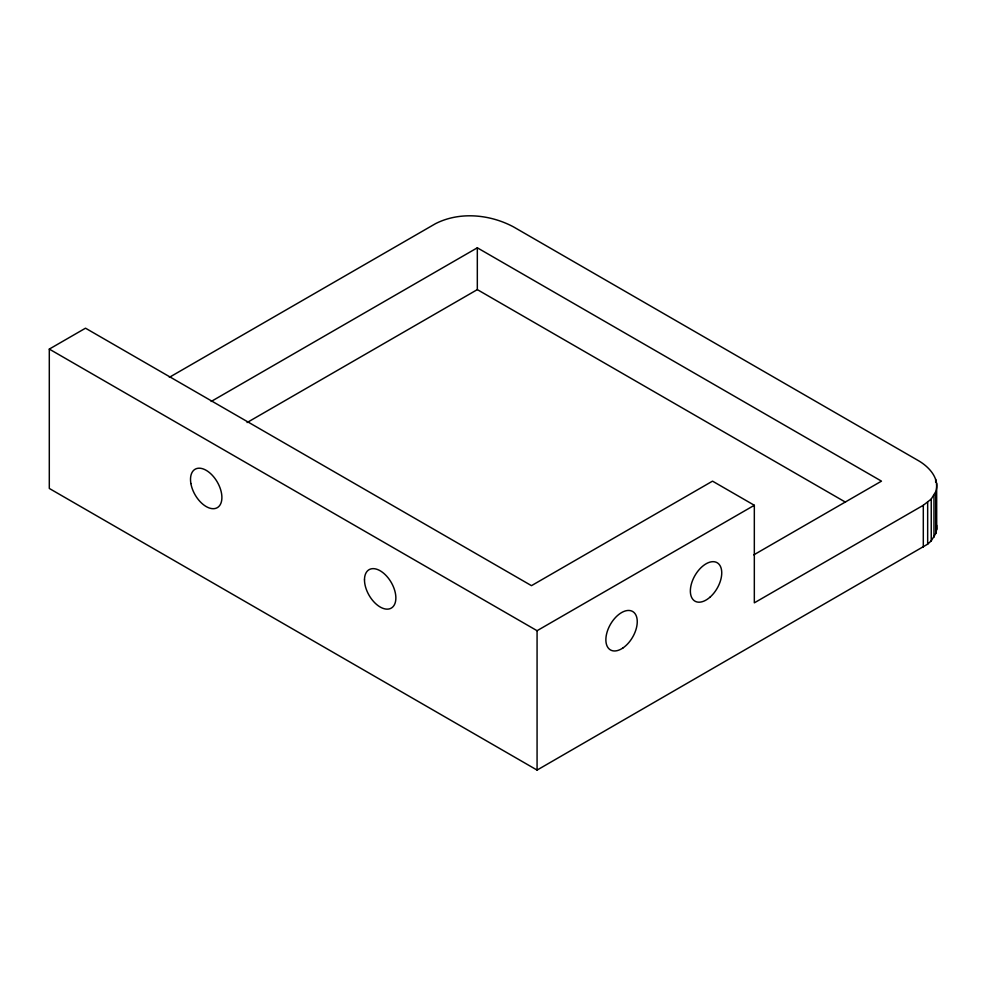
<?xml version="1.0" encoding="UTF-8"?>
<svg xmlns="http://www.w3.org/2000/svg" width="986" height="986" viewBox="0 0 986 986"><rect width="100%" height="100%" fill="white"/><g stroke="black" fill="none" stroke-linecap="round" stroke-linejoin="round"><path stroke-width="1.48" d="M935.8 491.595L931.24 499.052L923.303 505.276L754.327 602.84L754.327 505.276L712.521 481.143L531.479 585.659L85.511 328.19L49.3 349.093L49.3 488.452L537.074 770.078L927.666 544.161L931.24 540.858L935.8 533.401L935.8 491.595C940.089 478.161 928.504 466.267 917.695 460.24L513.533 226.903C490.005 214.332 459.747 211.337 435.516 223.662L169.345 377.33M935.8 533.401L936.7 529.371L936.651 483.423M211.164 401.475L477.323 247.806L881.484 481.143L753.76 554.884M247.092 422.538L477.323 289.613L845.47 502.157M49.3 349.093L537.074 630.707L754.327 505.276M936.651 525.242L936.7 529.371M935.665 479.258L935.665 482.24M933.976 495.44L933.976 537.259M931.24 499.052L931.24 540.858M927.666 502.342L927.666 544.161M923.303 505.276L923.303 547.094M537.074 630.707L537.074 770.078M477.323 247.806L477.323 289.613M190.89 483.547A22.185 12.806 60 0 0 216.809 507.926A22.185 12.806 60 0 0 210.905 473.884A22.185 12.806 60 0 0 190.89 483.547M364.487 579.842A22.185 12.806 60 0 0 388.016 609.114A22.185 12.806 60 0 0 388.016 577.734A22.185 12.806 60 0 0 364.487 579.842M709.945 597.233A22.185 12.806 -60 0 0 717.266 562.784A22.185 12.806 -60 0 0 690.939 585.783A22.185 12.806 -60 0 0 709.945 597.233M623.029 647.901A22.185 12.806 -60 0 0 634.355 612.836A22.185 12.806 -60 0 0 607.302 631.385A22.185 12.806 -60 0 0 623.029 647.901"/></g></svg>
